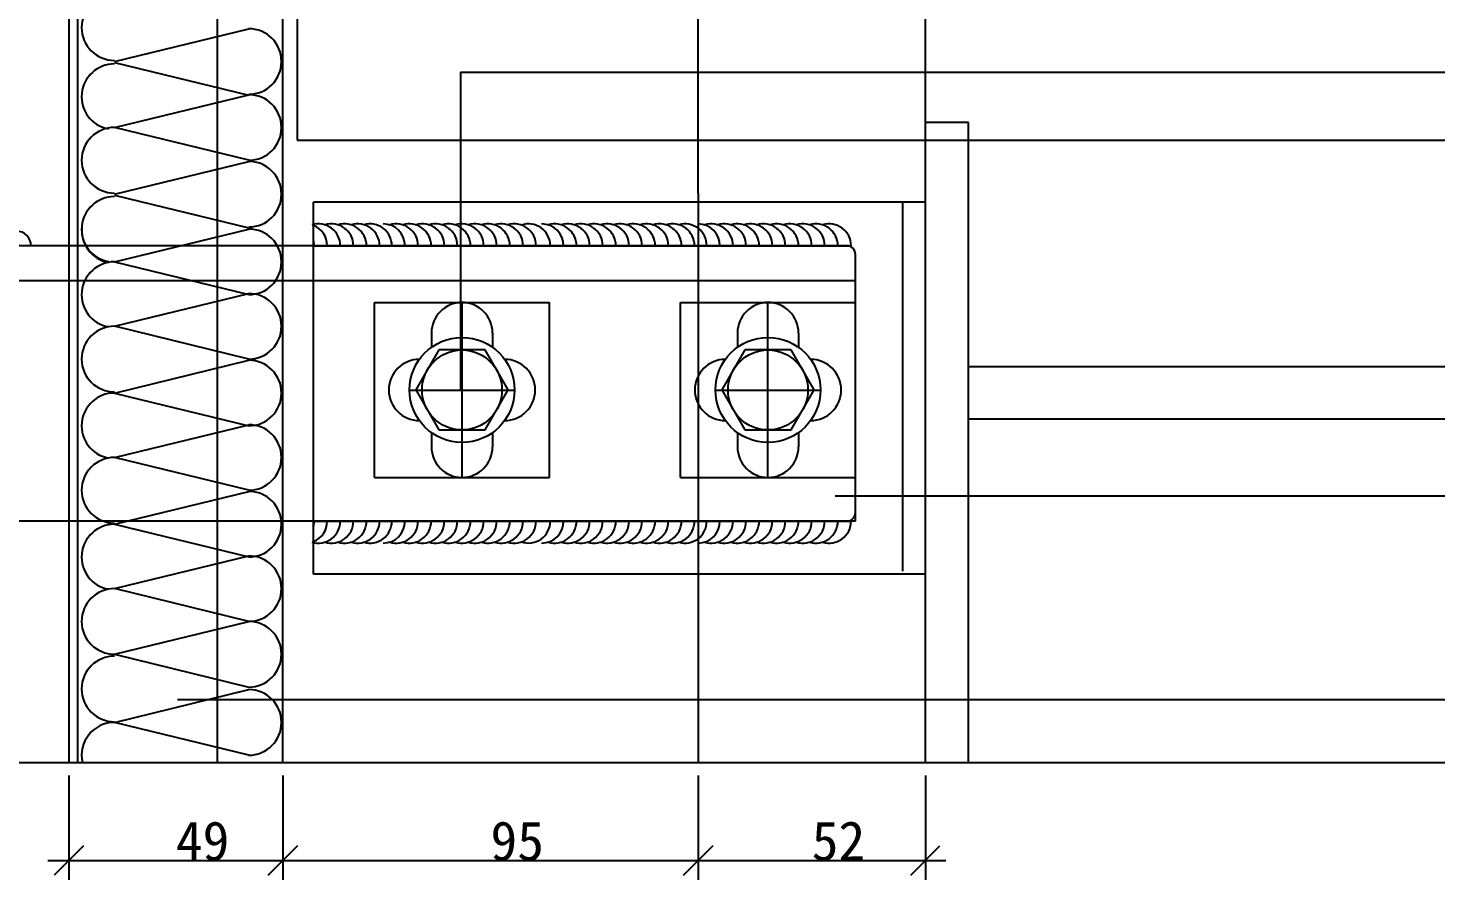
# Model space of a CAD drawing. Header units: metres. Extents: x 4581 to 5421, y 2124 to 3222.
# Drawn here: x 4803.7 to 5125.8, y 2725.9 to 2920.6 of the extents above; entities that cross this region are included whole.
import ezdxf

# ---------------------------------------------------------------- set-up
doc = ezdxf.new("R2010")
doc.units = ezdxf.units.M
for name, color, linetype in [('1', 1, 'Continuous'), ('10', 1, 'Continuous'), ('填充', 1, 'Continuous')]:
    doc.layers.add(name, color=color, linetype=linetype)

# ---------------------------------------------------------------- blocks, each defined once
blk = doc.blocks.new('_ArchTick')
at = {"color": 0, "linetype": 'ByBlock'}
blk.add_lwpolyline([(-0.5, -0.5), (0.5, 0.5)], dxfattribs=at)

msp = doc.modelspace()

# ---------------------------------------------------------------- linework, layer by layer
for p, q in [((4813, 2938.79), (4813, 2752.73)), ((4815, 2936.79), (4815, 2752.73)), ((4847, 2752.73), (4847, 2930.16)), ((4956.97, 2882.88), (4956.97, 2752.73)), ((4992.97, 2807.88), (4992.97, 2868.88)), ((4882.97, 2817.9), (4882.97, 2857.9)), ((4882.97, 2857.9), (4922.97, 2857.9)), ((4902.97, 2817.9), (4902.97, 2857.9)), ((4922.97, 2817.9), (4922.97, 2857.9)), ((4952.97, 2817.9), (4952.97, 2857.9)), ((4952.97, 2857.9), (4992.97, 2857.9)), ((4972.97, 2817.9), (4972.97, 2857.9)), ((4895.97, 2850.9), (4895.97, 2847.65)), ((4909.97, 2850.9), (4909.97, 2847.65)), ((4965.97, 2850.9), (4965.97, 2847.65)), ((4979.97, 2850.9), (4979.97, 2847.65)), ((4897.69, 2847.04), (4892.41, 2837.9)), ((4908.25, 2847.04), (4897.69, 2847.04)), ((4913.52, 2837.9), (4908.25, 2847.04)), ((4967.69, 2847.04), (4962.41, 2837.9)), ((4978.25, 2847.04), (4967.69, 2847.04)), ((4983.52, 2837.9), (4978.25, 2847.04)), ((4890.97, 2837.88), (4914.97, 2837.88)), ((4892.41, 2837.9), (4897.69, 2828.76)), ((4908.25, 2828.76), (4913.52, 2837.9)), ((4960.97, 2837.88), (4984.97, 2837.88)), ((4962.41, 2837.9), (4967.69, 2828.76)), ((4978.25, 2828.76), (4983.52, 2837.9)), ((4895.97, 2828.15), (4895.97, 2824.9)), ((4897.69, 2828.76), (4908.25, 2828.76)), ((4909.97, 2828.15), (4909.97, 2824.9)), ((4965.97, 2828.15), (4965.97, 2824.9)), ((4967.69, 2828.76), (4978.25, 2828.76)), ((4979.97, 2828.15), (4979.97, 2824.9)), ((4882.97, 2817.9), (4922.97, 2817.9)), ((4952.97, 2817.9), (4992.97, 2817.9)), ((4837, 2806.34), (4837, 2806.34)), ((4837, 2766.13), (4837, 2766.13))]:
    msp.add_line(p, q)
msp.add_lwpolyline([(4862, 2752.73), (4862, 2929.29)])
for centre, radius in [((4902.97, 2837.9), 12), ((4902.97, 2837.9), 9.14), ((4972.97, 2837.9), 12), ((4972.97, 2837.9), 9.14)]:
    msp.add_circle(centre, radius)
for centre, radius, start, end in [((4870.13, 2870.88), 5, 0, 107.46), ((4867.13, 2870.88), 5, 0, 68.44), ((4873.13, 2870.88), 5, 0, 107.46), ((4876.13, 2870.88), 5, 0, 107.46), ((4879.13, 2870.88), 5, 0, 107.46), ((4881.93, 2870.88), 5, 0, 106.22), ((4884.93, 2870.88), 5, 0, 90), ((4887.93, 2870.88), 5, 0, 107.46), ((4890.93, 2870.88), 5, 0, 107.46), ((4893.93, 2870.88), 5, 0, 107.46), ((4896.93, 2870.88), 5, 0, 107.46), ((4899.93, 2870.88), 5, 0, 107.46), ((4902.93, 2870.88), 5, 0, 107.46), ((4905.93, 2870.88), 5, 0, 107.46), ((4908.93, 2870.88), 5, 0, 107.46), ((4911.93, 2870.88), 5, 0, 107.46), ((4914.93, 2870.88), 5, 0, 107.46), ((4918.18, 2870.88), 5, 0, 108.96), ((4921.18, 2870.88), 5, 0, 90), ((4924.18, 2870.88), 5, 0, 107.46), ((4927.18, 2870.88), 5, 0, 107.46), ((4930.18, 2870.88), 5, 0, 107.46), ((4933.18, 2870.88), 5, 0, 107.46), ((4936.18, 2870.88), 5, 0, 107.46), ((4939.18, 2870.88), 5, 0, 107.46), ((4942.18, 2870.88), 5, 0, 107.46), ((4945.18, 2870.88), 5, 0, 107.46), ((4948.18, 2870.88), 5, 0, 107.46), ((4951.18, 2870.88), 5, 0, 107.46), ((4953.97, 2870.88), 5, 0, 106.22), ((4956.97, 2870.88), 5, 0, 90), ((4959.97, 2870.88), 5, 0, 107.46), ((4962.97, 2870.88), 5, 0, 107.46), ((4965.97, 2870.88), 5, 0, 107.46), ((4968.97, 2870.88), 5, 0, 107.46), ((4971.97, 2870.88), 5, 0, 107.46), ((4974.97, 2870.88), 5, 0, 107.46), ((4977.97, 2870.88), 5, 0, 107.46), ((4980.97, 2870.88), 5, 0, 107.46), ((4983.97, 2870.88), 5, 0, 107.46), ((4986.97, 2870.88), 5, 0, 107.46), ((4864.13, 2870.88), 5, 0, 14.66), ((4902.97, 2850.9), 7, 0, 180), ((4972.97, 2850.9), 7, 0, 180), ((4893.22, 2837.9), 7, 90, 270), ((4912.72, 2837.9), 7, 270, 90), ((4963.22, 2837.9), 7, 90, 270), ((4982.72, 2837.9), 7, 270, 90), ((4902.97, 2824.9), 7, 180, 0), ((4972.97, 2824.9), 7, 180, 0), ((4870.13, 2807.88), 5, 252.54, 0), ((4867.13, 2807.88), 5, 291.56, 0), ((4864.13, 2807.88), 5, 345.34, 0), ((4873.13, 2807.88), 5, 252.54, 0), ((4876.13, 2807.88), 5, 252.54, 0), ((4879.13, 2807.88), 5, 252.54, 0), ((4881.93, 2807.88), 5, 253.78, 0), ((4884.93, 2807.88), 5, 270, 0), ((4887.93, 2807.88), 5, 252.54, 0), ((4890.93, 2807.88), 5, 252.54, 0), ((4893.93, 2807.88), 5, 252.54, 0), ((4896.93, 2807.88), 5, 252.54, 0), ((4899.93, 2807.88), 5, 252.54, 0), ((4902.93, 2807.88), 5, 252.54, 0), ((4905.93, 2807.88), 5, 252.54, 0), ((4908.93, 2807.88), 5, 252.54, 0), ((4911.93, 2807.88), 5, 252.54, 0), ((4914.93, 2807.88), 5, 252.54, 0), ((4918.18, 2807.88), 5, 251.04, 0), ((4921.18, 2807.88), 5, 270, 0), ((4924.18, 2807.88), 5, 252.54, 0), ((4927.18, 2807.88), 5, 252.54, 0), ((4930.18, 2807.88), 5, 252.54, 0), ((4933.18, 2807.88), 5, 252.54, 0), ((4936.18, 2807.88), 5, 252.54, 0), ((4939.18, 2807.88), 5, 252.54, 0), ((4942.18, 2807.88), 5, 252.54, 0), ((4945.18, 2807.88), 5, 252.54, 0), ((4948.18, 2807.88), 5, 252.54, 0), ((4951.18, 2807.88), 5, 252.54, 0), ((4953.97, 2807.88), 5, 253.78, 0), ((4956.97, 2807.88), 5, 270, 0), ((4959.97, 2807.88), 5, 252.54, 0), ((4962.97, 2807.88), 5, 252.54, 0), ((4965.97, 2807.88), 5, 252.54, 0), ((4968.97, 2807.88), 5, 252.54, 0), ((4971.97, 2807.88), 5, 252.54, 0), ((4974.97, 2807.88), 5, 252.54, 0), ((4977.97, 2807.88), 5, 252.54, 0), ((4980.97, 2807.88), 5, 252.54, 0), ((4983.97, 2807.88), 5, 252.54, 0), ((4986.97, 2807.88), 5, 252.54, 0)]:
    msp.add_arc(centre, radius, start, end)
at = {"layer": '1'}
for p, q in [((5008.97, 2752.73), (5008.97, 2956.35)), ((4956.97, 2882.88), (4956.97, 2950.32)), ((5018.87, 2752.73), (5018.87, 2899.05)), ((4868.97, 2870.88), (4868.97, 2880.88)), ((5008.97, 2880.88), (4868.97, 2880.88)), ((5003.85, 2796.43), (5003.85, 2880.88)), ((4990.97, 2870.88), (4766, 2870.88)), ((4868.97, 2807.88), (4868.97, 2870.88)), ((4868.97, 2870.88), (4991.97, 2870.88)), ((4992.97, 2862.88), (4766, 2862.88)), ((5018.87, 2843.3), (5144.8, 2843.3)), ((5018.87, 2831.3), (5144.8, 2831.3)), ((4992.97, 2807.88), (4766, 2807.88)), ((4868.97, 2795.74), (4868.97, 2807.88)), ((4868.97, 2807.88), (4991.97, 2807.88)), ((5008.97, 2795.74), (4868.97, 2795.74))]:
    msp.add_line(p, q, dxfattribs=at)
for centre, radius, start, end in [((4801, 2870.88), 3.36, 0, 90), ((4990.97, 2868.88), 2, 0, 90), ((4990.97, 2809.88), 2, 270, 0)]:
    msp.add_arc(centre, radius, start, end, dxfattribs=at)
at = {"layer": '10'}
for p, q in [((4865.23, 2990.53), (4865.23, 2895.03)), ((4902.59, 2910.56), (4902.59, 2837.88)), ((4902.59, 2910.56), (5359.29, 2910.56)), ((5018.87, 2899.05), (5008.97, 2899.05)), ((4865.23, 2895.03), (5359.73, 2895.03)), ((4988.35, 2813.7), (5366.9, 2813.7)), ((4837.85, 2767.08), (5363.07, 2767.08)), ((4640.12, 2752.73), (5293.87, 2752.73)), ((4813, 2749.73), (4813, 2725.86)), ((4862, 2749.73), (4862, 2725.86)), ((4862, 2749.73), (4862, 2725.86)), ((4956.97, 2749.73), (4956.97, 2727.27)), ((4956.97, 2749.73), (4956.97, 2725.86)), ((5008.97, 2749.73), (5008.97, 2725.86)), ((4808.19, 2730.27), (4864.5, 2730.27)), ((4859.5, 2730.27), (4959.47, 2730.27)), ((4954.47, 2730.27), (5013.66, 2730.27))]:
    msp.add_line(p, q, dxfattribs=at)
at = {"layer": '填充'}
for p, q in [((4823.45, 2913.02), (4854.17, 2920.52)), ((4823.45, 2912.82), (4854.17, 2905.32)), ((4823.45, 2897.93), (4854.17, 2905.43)), ((4854.17, 2890.43), (4823.45, 2897.93)), ((4823.45, 2882.67), (4854.17, 2890.17)), ((4823.45, 2882.47), (4854.17, 2874.97)), ((4823.45, 2867.2), (4854.17, 2874.7)), ((4823.45, 2867.2), (4854.17, 2859.7)), ((4823.45, 2852.46), (4854.17, 2859.96)), ((4854.17, 2844.96), (4823.45, 2852.46)), ((4823.45, 2837.2), (4854.17, 2844.7)), ((4823.45, 2837.2), (4854.17, 2829.7)), ((4823.45, 2822.46), (4854.17, 2829.96)), ((4854.17, 2814.96), (4823.45, 2822.46)), ((4823.45, 2807.2), (4854.17, 2814.7)), ((4823.45, 2807.2), (4854.17, 2799.7)), ((4823.45, 2792.46), (4854.17, 2799.96)), ((4854.17, 2784.96), (4823.45, 2792.46)), ((4823.45, 2777.46), (4854.17, 2784.96)), ((4823.45, 2777.46), (4854.17, 2769.96)), ((4823.45, 2761.87), (4854.17, 2769.37)), ((4854.17, 2754.37), (4823.45, 2761.87))]:
    msp.add_line(p, q, dxfattribs=at)
for centre, start, end in [((4823.45, 2920.77), 90, 270), ((4854.17, 2913.02), 270, 90), ((4823.45, 2904.97), 90, 259.38), ((4854.17, 2897.93), 270, 90), ((4823.45, 2890.43), 90, 270), ((4854.17, 2882.67), 270, 90), ((4823.45, 2874.63), 90, 259.38), ((4823.45, 2874.45), 176.6, 259.38), ((4854.17, 2867.2), 270, 90), ((4823.45, 2859.7), 90, 259.38), ((4854.17, 2852.46), 270, 90), ((4823.45, 2844.96), 90, 270), ((4854.17, 2837.2), 270, 90), ((4823.45, 2829.7), 90, 259.38), ((4854.17, 2822.46), 270, 90), ((4823.45, 2814.96), 90, 270), ((4854.17, 2807.2), 270, 90), ((4823.45, 2799.7), 90, 259.38), ((4854.17, 2792.46), 270, 90), ((4823.45, 2784.96), 90, 270), ((4854.17, 2777.46), 270, 90), ((4823.45, 2769.52), 90, 270), ((4854.17, 2761.87), 270, 90), ((4823.45, 2754.37), 90, 192.62)]:
    msp.add_arc(centre, 7.5, start, end, dxfattribs=at)

# ---------------------------------------------------------------- block references
at = {"layer": '10', "xscale": 6.7, "yscale": 6.7, "zscale": 6.7, "rotation": 180}
for p in [(4813, 2730.27), (4862, 2730.27), (4956.97, 2730.27)]:
    msp.add_blockref('_ArchTick', p, dxfattribs=at)
at = {"layer": '10', "xscale": 6.7, "yscale": 6.7, "zscale": 6.7}
for p in [(4862, 2730.27), (4956.97, 2730.27), (5008.97, 2730.27)]:
    msp.add_blockref('_ArchTick', p, dxfattribs=at)

# ---------------------------------------------------------------- texts
at = {"layer": '10', "char_height": 9, "attachment_point": 1}
for s, insert in [('\\A1;49', (4837.5, 2739.27)), ('\\A1;95', (4909.48, 2739.27)), ('\\A1;52', (4982.97, 2739.27))]:
    msp.add_mtext(s, dxfattribs=dict(at, insert=insert))

doc.saveas('drawing.dxf')
